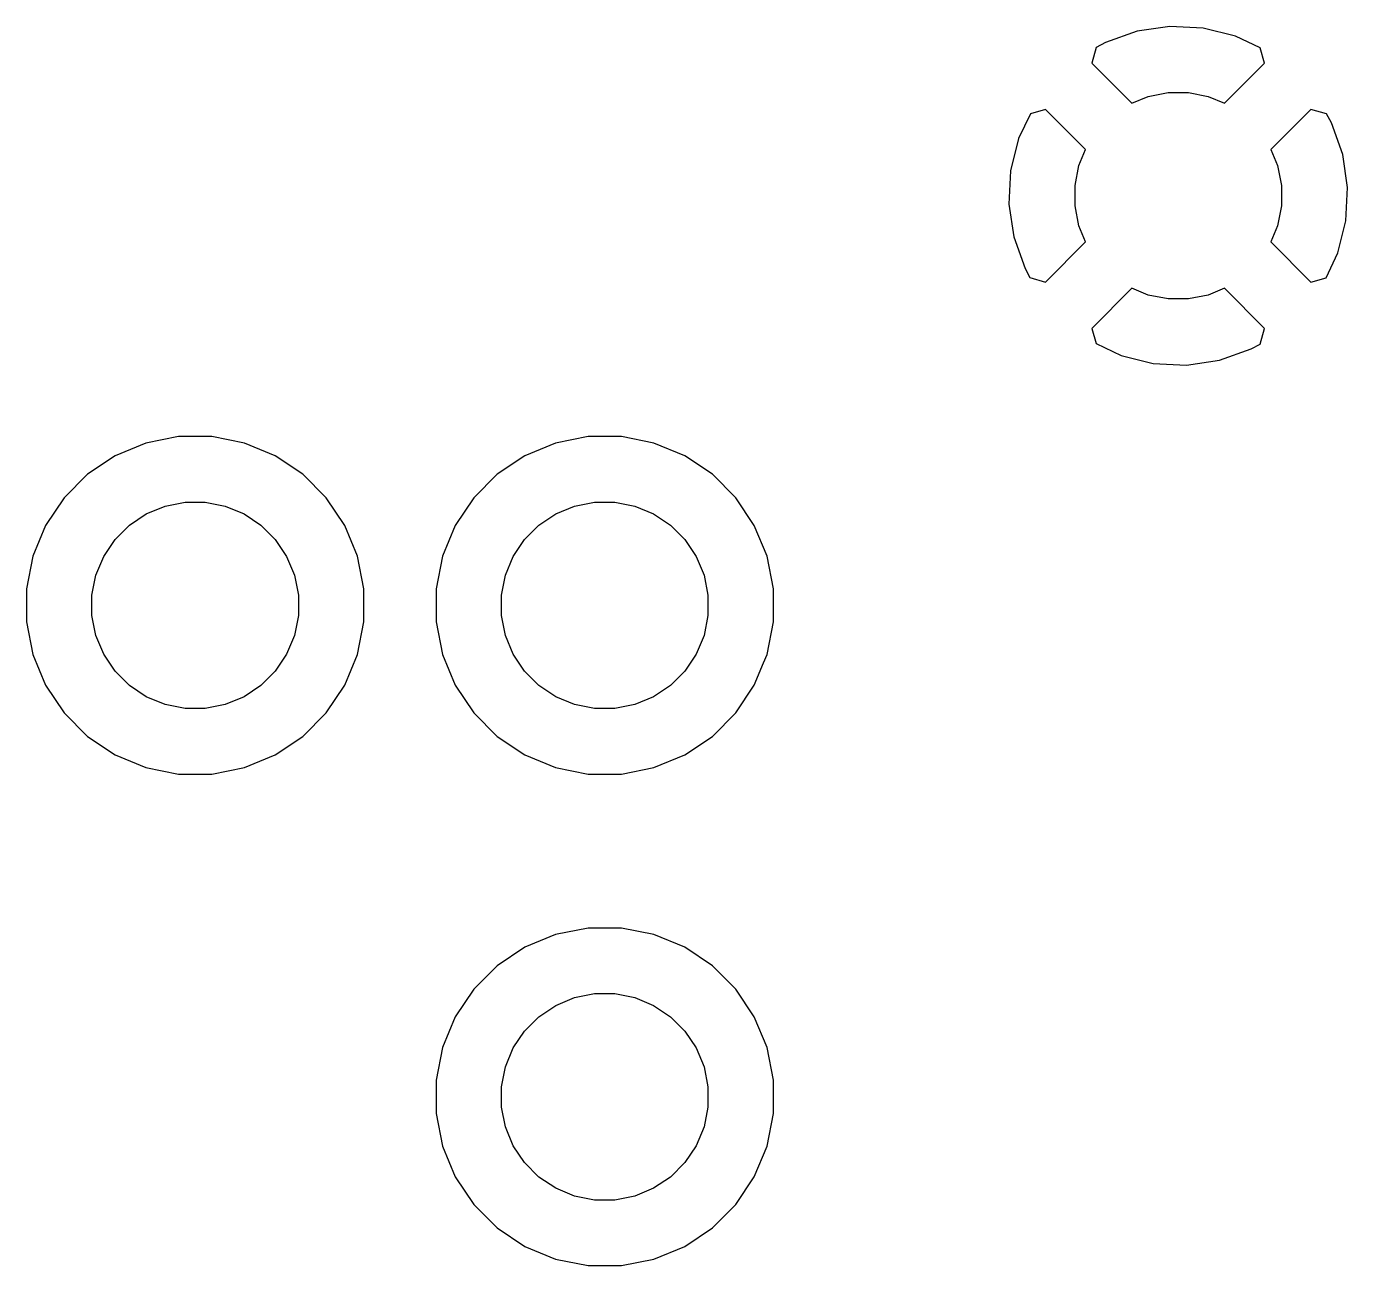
# Model space of a CAD drawing. Extents: x 20 to 116, y -135 to -20.
# Drawn here: x 81.57 to 91.81, y -80.24 to -70.64 of the extents above; entities that cross this region are included whole.
import ezdxf

# ---------------------------------------------------------------- set-up
doc = ezdxf.new("R2010")
doc.units = 0
doc.layers.add('BLACK', color=7, linetype='CONTINUOUS')

msp = doc.modelspace()

# ---------------------------------------------------------------- linework, layer by layer
at = {"layer": 'BLACK', "linetype": 'Continuous'}
for p, q in [((90.4357, -70.6372), (90.1809, -70.675)), ((90.6931, -70.6499), (90.4357, -70.6372)), ((90.943, -70.7126), (90.6931, -70.6499)), ((89.9353, -70.7628), (89.8653, -70.8002)), ((90.1809, -70.675), (89.9353, -70.7628)), ((91.1357, -70.8038), (90.943, -70.7126)), ((89.8653, -70.8002), (89.83, -70.9208)), ((91.17, -70.9208), (91.1357, -70.8038)), ((89.83, -70.9208), (90.1417, -71.2325)), ((90.8583, -71.2325), (91.17, -70.9208)), ((90.2666, -71.1807), (90.4212, -71.15)), ((90.4212, -71.15), (90.5788, -71.15)), ((90.5788, -71.15), (90.7334, -71.1807)), ((90.1417, -71.2325), (90.2666, -71.1807)), ((90.7334, -71.1807), (90.8583, -71.2325)), ((89.3538, -71.3143), (89.2626, -71.507)), ((89.4708, -71.28), (89.3538, -71.3143)), ((89.7825, -71.5917), (89.4708, -71.28)), ((91.5292, -71.28), (91.2175, -71.5917)), ((91.6498, -71.3153), (91.5292, -71.28)), ((91.6872, -71.3853), (91.6498, -71.3153)), ((91.775, -71.6309), (91.6872, -71.3853)), ((89.2626, -71.507), (89.1999, -71.7569)), ((89.7307, -71.7166), (89.7825, -71.5917)), ((91.2175, -71.5917), (91.2693, -71.7166)), ((91.8128, -71.8857), (91.775, -71.6309)), ((89.1999, -71.7569), (89.1872, -72.0143)), ((89.7, -71.8712), (89.7307, -71.7166)), ((91.2693, -71.7166), (91.3, -71.8712)), ((89.7, -72.0288), (89.7, -71.8712)), ((91.3, -71.8712), (91.3, -72.0288)), ((91.8001, -72.1431), (91.8128, -71.8857)), ((89.1872, -72.0143), (89.225, -72.2691)), ((89.7307, -72.1834), (89.7, -72.0288)), ((91.3, -72.0288), (91.2693, -72.1834)), ((89.7825, -72.3083), (89.7307, -72.1834)), ((91.2693, -72.1834), (91.2175, -72.3083)), ((91.7374, -72.393), (91.8001, -72.1431)), ((89.225, -72.2691), (89.3128, -72.5147)), ((89.4708, -72.62), (89.7825, -72.3083)), ((91.2175, -72.3083), (91.5292, -72.62)), ((91.6462, -72.5857), (91.7374, -72.393)), ((89.3128, -72.5147), (89.3502, -72.5847)), ((89.3502, -72.5847), (89.4708, -72.62)), ((91.5292, -72.62), (91.6462, -72.5857)), ((90.1417, -72.6675), (89.83, -72.9792)), ((90.2666, -72.7193), (90.1417, -72.6675)), ((90.8583, -72.6675), (90.7334, -72.7193)), ((91.17, -72.9792), (90.8583, -72.6675)), ((90.4212, -72.75), (90.2666, -72.7193)), ((90.5788, -72.75), (90.4212, -72.75)), ((90.7334, -72.7193), (90.5788, -72.75)), ((89.83, -72.9792), (89.8643, -73.0962)), ((91.1347, -73.0998), (91.17, -72.9792)), ((89.8643, -73.0962), (90.057, -73.1874)), ((91.0647, -73.1372), (91.1347, -73.0998)), ((90.057, -73.1874), (90.3069, -73.2501)), ((90.8191, -73.225), (91.0647, -73.1372)), ((90.3069, -73.2501), (90.5643, -73.2628)), ((90.5643, -73.2628), (90.8191, -73.225)), ((82.7512, -73.817), (82.4985, -73.8673)), ((83.0088, -73.817), (82.7512, -73.817)), ((83.2615, -73.8673), (83.0088, -73.817)), ((85.9262, -73.817), (85.6735, -73.8673)), ((86.1838, -73.817), (85.9262, -73.817)), ((86.4365, -73.8673), (86.1838, -73.817)), ((82.4985, -73.8673), (82.2604, -73.9659)), ((83.4996, -73.9659), (83.2615, -73.8673)), ((85.6735, -73.8673), (85.4354, -73.9659)), ((86.6746, -73.9659), (86.4365, -73.8673)), ((82.2604, -73.9659), (82.0462, -74.109)), ((83.7138, -74.109), (83.4996, -73.9659)), ((85.4354, -73.9659), (85.2212, -74.109)), ((86.8888, -74.109), (86.6746, -73.9659)), ((82.0462, -74.109), (81.864, -74.2912)), ((83.896, -74.2912), (83.7138, -74.109)), ((85.2212, -74.109), (85.039, -74.2912)), ((87.071, -74.2912), (86.8888, -74.109)), ((81.864, -74.2912), (81.7209, -74.5054)), ((82.6466, -74.3557), (82.8012, -74.325)), ((82.8012, -74.325), (82.9588, -74.325)), ((82.9588, -74.325), (83.1134, -74.3557)), ((84.0391, -74.5054), (83.896, -74.2912)), ((85.039, -74.2912), (84.8959, -74.5054)), ((85.8216, -74.3557), (85.9762, -74.325)), ((85.9762, -74.325), (86.1338, -74.325)), ((86.1338, -74.325), (86.2884, -74.3557)), ((87.2141, -74.5054), (87.071, -74.2912)), ((82.37, -74.5036), (82.5011, -74.416)), ((82.5011, -74.416), (82.6466, -74.3557)), ((83.1134, -74.3557), (83.2589, -74.416)), ((83.2589, -74.416), (83.39, -74.5036)), ((85.545, -74.5036), (85.6761, -74.416)), ((85.6761, -74.416), (85.8216, -74.3557)), ((86.2884, -74.3557), (86.4339, -74.416)), ((86.4339, -74.416), (86.565, -74.5036)), ((81.7209, -74.5054), (81.6223, -74.7435)), ((82.2586, -74.615), (82.37, -74.5036)), ((83.39, -74.5036), (83.5014, -74.615)), ((84.1377, -74.7435), (84.0391, -74.5054)), ((84.8959, -74.5054), (84.7973, -74.7435)), ((85.4336, -74.615), (85.545, -74.5036)), ((86.565, -74.5036), (86.6764, -74.615)), ((87.3127, -74.7435), (87.2141, -74.5054)), ((82.171, -74.7461), (82.2586, -74.615)), ((83.5014, -74.615), (83.589, -74.7461)), ((85.346, -74.7461), (85.4336, -74.615)), ((86.6764, -74.615), (86.764, -74.7461)), ((81.6223, -74.7435), (81.572, -74.9962)), ((82.1107, -74.8916), (82.171, -74.7461)), ((83.589, -74.7461), (83.6493, -74.8916)), ((84.188, -74.9962), (84.1377, -74.7435)), ((84.7973, -74.7435), (84.747, -74.9962)), ((85.2857, -74.8916), (85.346, -74.7461)), ((86.764, -74.7461), (86.8243, -74.8916)), ((87.363, -74.9962), (87.3127, -74.7435)), ((82.08, -75.0462), (82.1107, -74.8916)), ((83.6493, -74.8916), (83.68, -75.0462)), ((85.255, -75.0462), (85.2857, -74.8916)), ((86.8243, -74.8916), (86.855, -75.0462)), ((81.572, -74.9962), (81.572, -75.2538)), ((82.08, -75.2038), (82.08, -75.0462)), ((83.68, -75.0462), (83.68, -75.2038)), ((84.188, -75.2538), (84.188, -74.9962)), ((84.747, -74.9962), (84.747, -75.2538)), ((85.255, -75.2038), (85.255, -75.0462)), ((86.855, -75.0462), (86.855, -75.2038)), ((87.363, -75.2538), (87.363, -74.9962)), ((81.572, -75.2538), (81.6223, -75.5065)), ((82.1107, -75.3584), (82.08, -75.2038)), ((83.68, -75.2038), (83.6493, -75.3584)), ((84.1377, -75.5065), (84.188, -75.2538)), ((84.747, -75.2538), (84.7973, -75.5065)), ((85.2857, -75.3584), (85.255, -75.2038)), ((86.855, -75.2038), (86.8243, -75.3584)), ((87.3127, -75.5065), (87.363, -75.2538)), ((82.171, -75.5039), (82.1107, -75.3584)), ((83.6493, -75.3584), (83.589, -75.5039)), ((85.346, -75.5039), (85.2857, -75.3584)), ((86.8243, -75.3584), (86.764, -75.5039)), ((81.6223, -75.5065), (81.7209, -75.7446)), ((82.2586, -75.635), (82.171, -75.5039)), ((83.589, -75.5039), (83.5014, -75.635)), ((84.0391, -75.7446), (84.1377, -75.5065)), ((84.7973, -75.5065), (84.8959, -75.7446)), ((85.4336, -75.635), (85.346, -75.5039)), ((86.764, -75.5039), (86.6764, -75.635)), ((87.2141, -75.7446), (87.2864, -75.5701)), ((87.2864, -75.5701), (87.3127, -75.5065)), ((82.37, -75.7464), (82.2586, -75.635)), ((83.5014, -75.635), (83.39, -75.7464)), ((85.545, -75.7464), (85.4336, -75.635)), ((86.6764, -75.635), (86.565, -75.7464)), ((81.7209, -75.7446), (81.864, -75.9588)), ((82.5011, -75.834), (82.37, -75.7464)), ((83.39, -75.7464), (83.2589, -75.834)), ((83.896, -75.9588), (84.0391, -75.7446)), ((84.8959, -75.7446), (85.039, -75.9588)), ((85.6761, -75.834), (85.545, -75.7464)), ((86.565, -75.7464), (86.4339, -75.834)), ((87.071, -75.9588), (87.2141, -75.7446)), ((82.6466, -75.8943), (82.5011, -75.834)), ((83.2589, -75.834), (83.1134, -75.8943)), ((85.8216, -75.8943), (85.6761, -75.834)), ((86.4339, -75.834), (86.2884, -75.8943)), ((81.864, -75.9588), (82.0462, -76.141)), ((82.8012, -75.925), (82.6466, -75.8943)), ((82.9588, -75.925), (82.8012, -75.925)), ((83.1134, -75.8943), (82.9588, -75.925)), ((83.7138, -76.141), (83.896, -75.9588)), ((85.039, -75.9588), (85.2212, -76.141)), ((85.9762, -75.925), (85.8216, -75.8943)), ((86.1338, -75.925), (85.9762, -75.925)), ((86.2884, -75.8943), (86.1338, -75.925)), ((86.8888, -76.141), (87.071, -75.9588)), ((82.0462, -76.141), (82.2604, -76.2841)), ((83.4996, -76.2841), (83.7138, -76.141)), ((85.2212, -76.141), (85.4354, -76.2841)), ((86.6746, -76.2841), (86.8888, -76.141)), ((82.2604, -76.2841), (82.4985, -76.3827)), ((83.2615, -76.3827), (83.4996, -76.2841)), ((85.4354, -76.2841), (85.6735, -76.3827)), ((86.4365, -76.3827), (86.6746, -76.2841)), ((82.4985, -76.3827), (82.7512, -76.433)), ((83.0088, -76.433), (83.2615, -76.3827)), ((85.6735, -76.3827), (85.9262, -76.433)), ((86.1838, -76.433), (86.4365, -76.3827)), ((82.7512, -76.433), (83.0088, -76.433)), ((85.9262, -76.433), (86.1838, -76.433)), ((85.6735, -77.6773), (85.4354, -77.7759)), ((85.9262, -77.627), (85.6735, -77.6773)), ((86.1838, -77.627), (85.9262, -77.627)), ((86.4365, -77.6773), (86.1838, -77.627)), ((86.6746, -77.7759), (86.4365, -77.6773)), ((85.4354, -77.7759), (85.2212, -77.919)), ((86.8888, -77.919), (86.6746, -77.7759)), ((85.2212, -77.919), (85.039, -78.1012)), ((87.071, -78.1012), (86.8888, -77.919)), ((85.039, -78.1012), (84.8959, -78.3154)), ((85.8216, -78.1657), (85.9762, -78.135)), ((85.9762, -78.135), (86.1338, -78.135)), ((86.1338, -78.135), (86.2884, -78.1657)), ((87.2141, -78.3154), (87.071, -78.1012)), ((85.545, -78.3136), (85.6761, -78.226)), ((85.6761, -78.226), (85.8216, -78.1657)), ((86.2884, -78.1657), (86.4339, -78.226)), ((86.4339, -78.226), (86.565, -78.3136)), ((84.8959, -78.3154), (84.7973, -78.5535)), ((85.4336, -78.425), (85.545, -78.3136)), ((86.565, -78.3136), (86.6764, -78.425)), ((87.3127, -78.5535), (87.2141, -78.3154)), ((85.346, -78.5561), (85.4336, -78.425)), ((86.6764, -78.425), (86.764, -78.5561)), ((84.7973, -78.5535), (84.747, -78.8062)), ((85.2857, -78.7016), (85.346, -78.5561)), ((86.764, -78.5561), (86.8243, -78.7016)), ((87.363, -78.8062), (87.3127, -78.5535)), ((85.255, -78.8562), (85.2857, -78.7016)), ((86.8243, -78.7016), (86.855, -78.8562)), ((84.747, -78.8062), (84.747, -79.0638)), ((87.363, -79.0638), (87.363, -78.8062)), ((85.255, -79.0138), (85.255, -78.8562)), ((86.855, -78.8562), (86.855, -79.0138)), ((85.2857, -79.1684), (85.255, -79.0138)), ((86.855, -79.0138), (86.8243, -79.1684)), ((84.747, -79.0638), (84.7973, -79.3165)), ((87.3127, -79.3165), (87.363, -79.0638)), ((85.346, -79.3139), (85.2857, -79.1684)), ((86.8243, -79.1684), (86.764, -79.3139)), ((84.7973, -79.3165), (84.8959, -79.5546)), ((85.4336, -79.445), (85.346, -79.3139)), ((86.764, -79.3139), (86.6764, -79.445)), ((87.2141, -79.5546), (87.3127, -79.3165)), ((85.545, -79.5564), (85.4336, -79.445)), ((86.6764, -79.445), (86.565, -79.5564)), ((84.8959, -79.5546), (85.039, -79.7688)), ((85.6761, -79.644), (85.545, -79.5564)), ((86.565, -79.5564), (86.4339, -79.644)), ((87.071, -79.7688), (87.2141, -79.5546)), ((85.8216, -79.7043), (85.6761, -79.644)), ((86.4339, -79.644), (86.2884, -79.7043)), ((85.039, -79.7688), (85.2212, -79.951)), ((85.9762, -79.735), (85.8216, -79.7043)), ((86.1338, -79.735), (85.9762, -79.735)), ((86.2884, -79.7043), (86.1338, -79.735)), ((86.8888, -79.951), (87.071, -79.7688)), ((85.2212, -79.951), (85.4354, -80.0941)), ((86.6746, -80.0941), (86.8888, -79.951)), ((85.4354, -80.0941), (85.6735, -80.1927)), ((86.4365, -80.1927), (86.6746, -80.0941)), ((85.6735, -80.1927), (85.9262, -80.243)), ((85.9262, -80.243), (86.1838, -80.243)), ((86.1838, -80.243), (86.4365, -80.1927))]:
    msp.add_line(p, q, dxfattribs=at)

doc.saveas('drawing.dxf')
